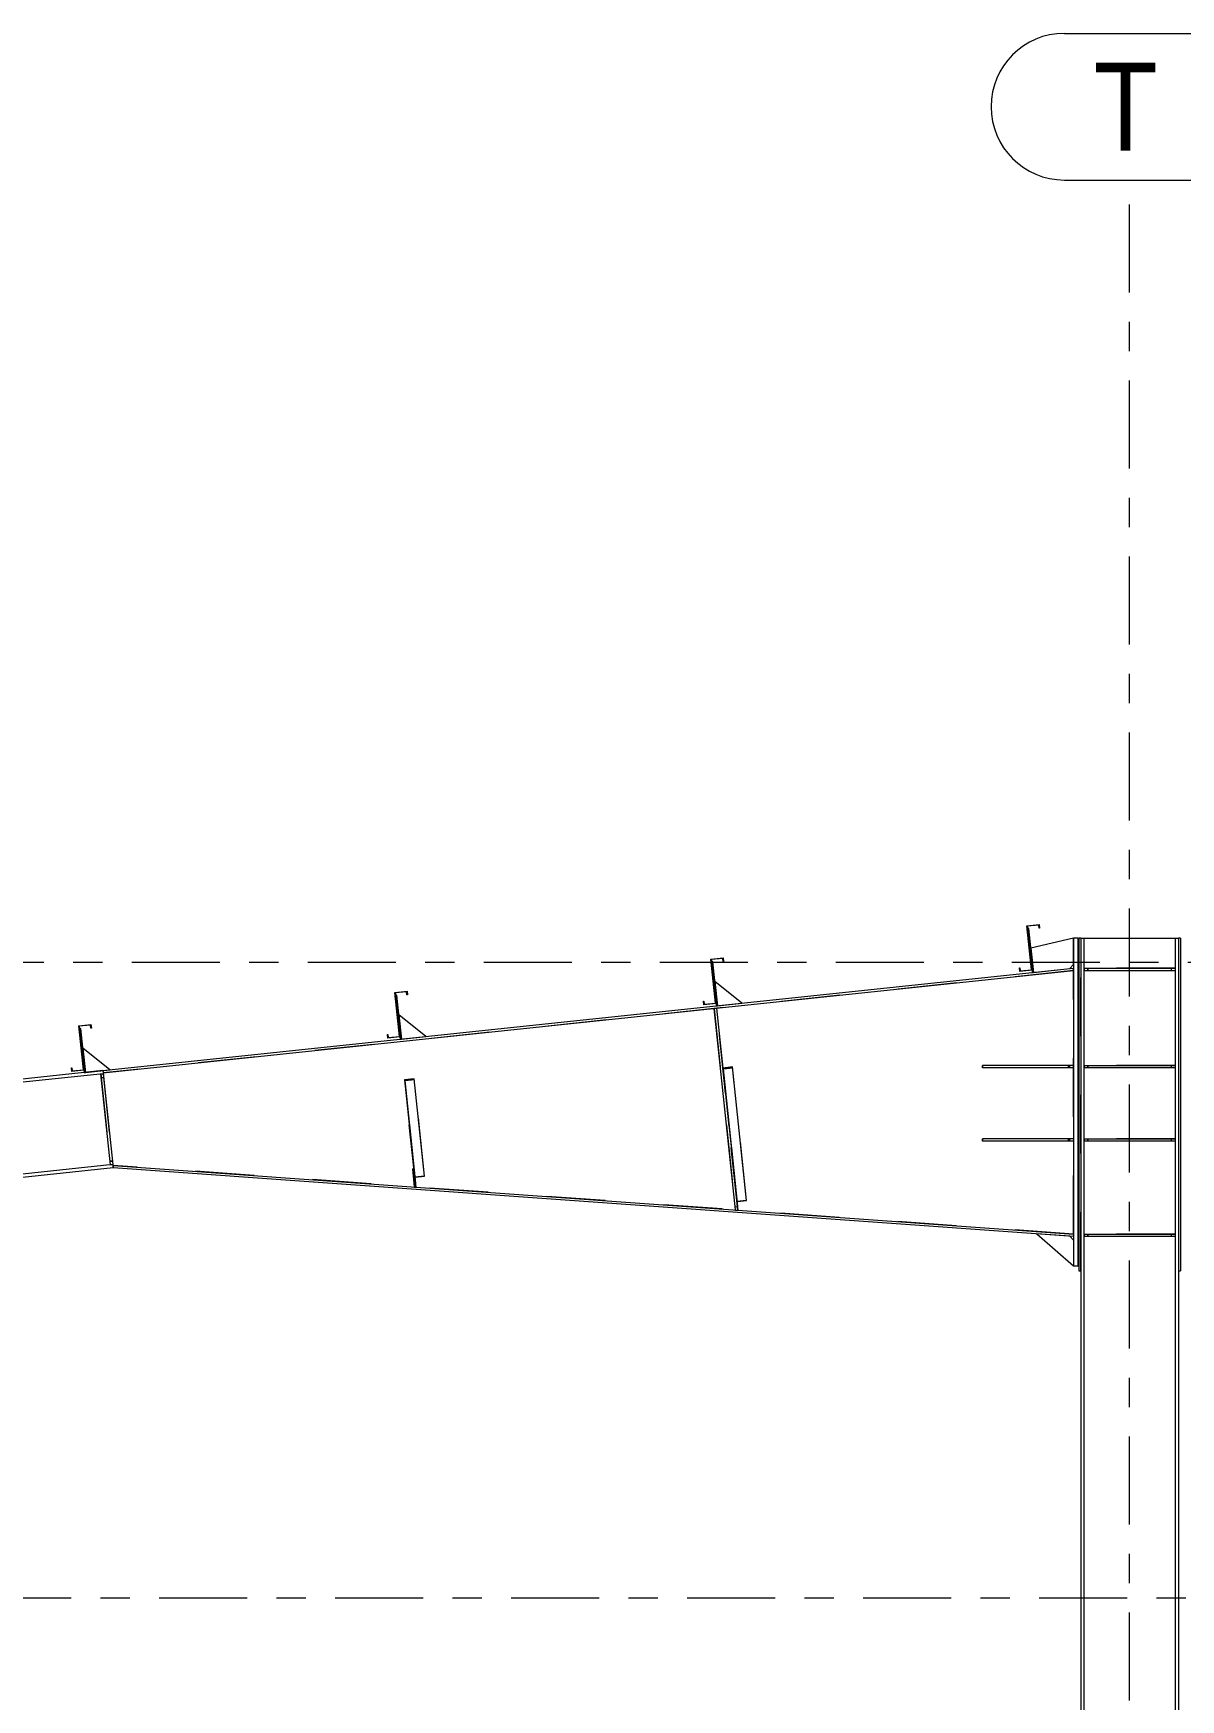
# Model space of a CAD drawing. Header units: millimetres. Extents: x -49 to 773, y -77 to 497.
# Drawn here: x 309.7 to 348.8, y 88.4 to 145.2 of the extents above; entities that cross this region are included whole.
import ezdxf

# ---------------------------------------------------------------- set-up
doc = ezdxf.new("R2010")
doc.units = ezdxf.units.MM
for name, pattern in [('XKITLINE00', [0]), ('XKITLINE02', [4, 2, -2]), ('XKITLINE03', [6, 3, -1, 1, -1])]:
    doc.linetypes.add(name, pattern=pattern)
doc.layers.add('Part', color=2, linetype='Continuous', lineweight=0)
doc.layers.add('S-grid', color=1, linetype='Continuous', lineweight=0)
doc.styles.add('ARIAL', font='ARIAL.TTF')

# ---------------------------------------------------------------- blocks, each defined once
blk = doc.blocks.new('*A93')
at = {"layer": 'Part'}
blk.add_hatch(color=3, dxfattribs=at).paths.add_polyline_path([(311.265, 111.373), (311.679, 111.416), (311.692, 111.292), (311.677, 111.29), (311.666, 111.4), (311.281, 111.359), (311.439, 109.866), (311.025, 109.822), (311.011, 109.946), (311.026, 109.948), (311.038, 109.839), (311.422, 109.879)], flags=17)
blk = doc.blocks.new('*A96')
at = {"layer": 'Part'}
blk.add_hatch(color=3, dxfattribs=at).paths.add_polyline_path([(322.039, 112.509), (322.453, 112.553), (322.466, 112.428), (322.451, 112.427), (322.44, 112.536), (322.055, 112.496), (322.213, 111.002), (321.798, 110.958), (321.785, 111.083), (321.8, 111.084), (321.811, 110.975), (322.196, 111.016)], flags=17)
blk = doc.blocks.new('*A97')
at = {"layer": 'Part'}
blk.add_hatch(color=3, dxfattribs=at).paths.add_polyline_path([(322.039, 112.509), (322.453, 112.553), (322.466, 112.428), (322.451, 112.427), (322.44, 112.536), (322.055, 112.496), (322.213, 111.002), (321.798, 110.958), (321.785, 111.083), (321.8, 111.084), (321.811, 110.975), (322.196, 111.016)], flags=17)
blk = doc.blocks.new('*A98')
at = {"layer": 'Part'}
blk.add_hatch(color=3, dxfattribs=at).paths.add_polyline_path([(332.812, 113.645), (333.226, 113.689), (333.24, 113.565), (333.225, 113.563), (333.213, 113.672), (332.829, 113.632), (332.986, 112.139), (332.572, 112.095), (332.559, 112.219), (332.574, 112.221), (332.585, 112.111), (332.97, 112.152)], flags=17)
blk = doc.blocks.new('*A99')
at = {"layer": 'Part'}
blk.add_hatch(color=3, dxfattribs=at).paths.add_polyline_path([(332.812, 113.645), (333.226, 113.689), (333.24, 113.565), (333.225, 113.563), (333.213, 113.672), (332.829, 113.632), (332.986, 112.139), (332.572, 112.095), (332.559, 112.219), (332.574, 112.221), (332.585, 112.111), (332.97, 112.152)], flags=17)
blk = doc.blocks.new('*A100')
at = {"layer": 'Part'}
blk.add_hatch(color=3, dxfattribs=at).paths.add_polyline_path([(343.586, 114.782), (344, 114.825), (344.013, 114.701), (343.998, 114.699), (343.987, 114.809), (343.602, 114.768), (343.76, 113.275), (343.345, 113.231), (343.332, 113.355), (343.347, 113.357), (343.359, 113.248), (343.743, 113.288)], flags=17)
blk = doc.blocks.new('*A101')
at = {"layer": 'Part'}
blk.add_hatch(color=3, dxfattribs=at).paths.add_polyline_path([(343.586, 114.782), (344, 114.825), (344.013, 114.701), (343.998, 114.699), (343.987, 114.809), (343.602, 114.768), (343.76, 113.275), (343.345, 113.231), (343.332, 113.355), (343.347, 113.357), (343.359, 113.248), (343.743, 113.288)], flags=17)
blk = doc.blocks.new('*A102')
at = {"layer": 'Part'}
blk.add_hatch(color=3, dxfattribs=at).paths.add_polyline_path([(333.218, 109.937), (333.55, 109.972), (333.553, 109.94), (333.238, 109.907), (333.303, 109.294), (333.286, 109.292)], flags=17)
blk = doc.blocks.new('*A103')
at = {"layer": 'Part'}
blk.add_hatch(color=3, dxfattribs=at).paths.add_polyline_path([(322.367, 109.533), (322.699, 109.568), (322.702, 109.542), (322.387, 109.509), (322.439, 109.014), (322.422, 109.012)], flags=17)
blk = doc.blocks.new('*A110')
at = {"layer": 'Part'}
blk.add_hatch(color=3, dxfattribs=at).paths.add_polyline_path([(311.265, 111.373), (311.679, 111.416), (311.692, 111.292), (311.677, 111.29), (311.666, 111.4), (311.281, 111.359), (311.439, 109.866), (311.025, 109.822), (311.011, 109.946), (311.026, 109.948), (311.038, 109.839), (311.422, 109.879)], flags=17)
blk = doc.blocks.new('*A445')
at = {"layer": 'S-grid', "color": 1, "linetype": 'XKITLINE03', "lineweight": 0}
blk.add_line((259.068, 113.542), (435.099, 113.542), dxfattribs=at)
blk = doc.blocks.new('*A446')
at = {"layer": 'S-grid', "color": 1, "linetype": 'XKITLINE03', "lineweight": 0}
blk.add_line((-10, 91.875), (571.051, 91.875), dxfattribs=at)
blk = doc.blocks.new('*A450')
at = {"layer": 'Part', "color": 2, "linetype": 'XKITLINE00', "lineweight": 0}
for p, q in [((312.084, 109.85), (239.45, 102.189)), ((312.095, 109.742), (239.462, 102.081)), ((312.093, 109.767), (312.095, 109.742)), ((312.422, 106.643), (247.476, 99.793)), ((312.434, 106.535), (247.487, 99.685)), ((312.422, 106.643), (312.434, 106.535)), ((247.145, 99.758), (239.788, 98.982)), ((247.156, 99.65), (239.8, 98.874))]:
    blk.add_line(p, q, dxfattribs=at)
at = {"layer": 'Part', "color": 7, "linetype": 'XKITLINE02', "lineweight": 0}
for p, q in [((312.084, 109.85), (312.093, 109.767)), ((312.095, 109.742), (312.422, 106.643)), ((239.45, 102.189), (239.8, 98.874)), ((247.476, 99.793), (247.145, 99.758)), ((247.487, 99.685), (247.156, 99.65))]:
    blk.add_line(p, q, dxfattribs=at)
blk = doc.blocks.new('*A733')
at = {"layer": 'S-grid', "color": 1, "linetype": 'XKITLINE03', "lineweight": 0}
blk.add_line((347.083, -1.629), (347.083, 140.208), dxfattribs=at)
at = {"layer": 'S-grid', "color": 3, "style": 'ARIAL', "width": 0.85}
blk.add_text('T', height=3, dxfattribs=at).set_placement((345.862, 141.208))
blk = doc.blocks.new('*A778')
at = {"layer": 'Part', "color": 2, "linetype": 'XKITLINE00', "lineweight": 0}
for p, q in [((345.417, 114.359), (348.75, 114.359)), ((345.525, 114.359), (345.525, 65.375)), ((348.642, 114.359), (348.642, 65.375)), ((345.417, 103.026), (345.417, 16.833)), ((348.75, 103.026), (348.75, 16.833))]:
    blk.add_line(p, q, dxfattribs=at)
at = {"layer": 'Part', "color": 7, "linetype": 'XKITLINE02', "lineweight": 0}
for p, q in [((345.417, 103.026), (345.417, 114.359)), ((348.75, 114.359), (348.75, 103.026))]:
    blk.add_line(p, q, dxfattribs=at)
blk = doc.blocks.new('*A779')
at = {"layer": 'Part', "color": 7, "linetype": 'XKITLINE02', "lineweight": 0}
for p, q in [((345.167, 113.256), (312.093, 109.767)), ((345.167, 104.275), (345.167, 113.256)), ((312.093, 109.767), (312.425, 106.619)), ((345.167, 104.275), (312.439, 106.618))]:
    blk.add_line(p, q, dxfattribs=at)
at = {"layer": 'Part', "color": 2, "linetype": 'XKITLINE00', "lineweight": 0}
blk.add_line((312.439, 106.618), (312.425, 106.619), dxfattribs=at)
blk = doc.blocks.new('*A780')
at = {"layer": 'Part', "color": 2, "linetype": 'XKITLINE00', "lineweight": 0}
for p, q in [((312.434, 106.535), (312.439, 106.618)), ((345.161, 104.192), (312.434, 106.535)), ((312.439, 106.618), (345.167, 104.275)), ((345.167, 104.275), (345.161, 104.192))]:
    blk.add_line(p, q, dxfattribs=at)
blk = doc.blocks.new('*A781')
at = {"layer": 'Part', "color": 2, "linetype": 'XKITLINE00', "lineweight": 0}
for p, q in [((312.084, 109.85), (345.158, 113.339)), ((312.093, 109.767), (345.167, 113.256)), ((345.167, 113.256), (345.158, 113.339)), ((312.084, 109.85), (312.093, 109.767))]:
    blk.add_line(p, q, dxfattribs=at)
blk = doc.blocks.new('*A782')
at = {"layer": 'Part', "color": 2, "linetype": 'XKITLINE00', "lineweight": 0}
for p, q in [((345.167, 114.359), (343.722, 114.025)), ((345.042, 113.326), (345.167, 113.465))]:
    blk.add_line(p, q, dxfattribs=at)
at = {"layer": 'Part', "color": 7, "linetype": 'XKITLINE02', "lineweight": 0}
for p, q in [((345.167, 113.465), (345.167, 114.359)), ((343.722, 114.025), (343.81, 113.196)), ((343.81, 113.196), (345.042, 113.326))]:
    blk.add_line(p, q, dxfattribs=at)
blk = doc.blocks.new('*A783')
at = {"layer": 'Part', "color": 2, "linetype": 'XKITLINE00', "lineweight": 0}
for p, q in [((345.533, 104.275), (348.633, 104.275)), ((345.533, 104.275), (345.533, 104.192)), ((348.633, 104.192), (345.533, 104.192)), ((348.633, 104.275), (348.633, 104.192))]:
    blk.add_line(p, q, dxfattribs=at)
at = {"layer": 'Part', "color": 7, "linetype": 'XKITLINE02', "lineweight": 0}
for p, q in [((345.658, 104.192), (345.658, 104.275)), ((348.508, 104.192), (348.508, 104.275))]:
    blk.add_line(p, q, dxfattribs=at)
blk = doc.blocks.new('*A784')
at = {"layer": 'Part', "color": 7, "linetype": 'XKITLINE02', "lineweight": 0}
for p, q in [((348.633, 104.275), (345.533, 104.275)), ((345.533, 104.192), (345.533, 104.275)), ((348.633, 104.192), (345.533, 104.192)), ((345.658, 104.275), (345.658, 104.192)), ((348.508, 104.192), (348.508, 104.275)), ((348.633, 104.275), (348.633, 104.192))]:
    blk.add_line(p, q, dxfattribs=at)
blk = doc.blocks.new('*A785')
at = {"layer": 'Part', "color": 2, "linetype": 'XKITLINE00', "lineweight": 0}
for p, q in [((345.533, 110.026), (348.633, 110.026)), ((345.533, 110.026), (345.533, 109.942)), ((348.633, 109.942), (345.533, 109.942)), ((348.633, 110.026), (348.633, 109.942))]:
    blk.add_line(p, q, dxfattribs=at)
at = {"layer": 'Part', "color": 7, "linetype": 'XKITLINE02', "lineweight": 0}
for p, q in [((345.658, 109.942), (345.658, 110.026)), ((348.508, 109.942), (348.508, 110.026))]:
    blk.add_line(p, q, dxfattribs=at)
blk = doc.blocks.new('*A786')
at = {"layer": 'Part', "color": 7, "linetype": 'XKITLINE02', "lineweight": 0}
for p, q in [((348.633, 110.026), (345.533, 110.026)), ((345.533, 109.942), (345.533, 110.026)), ((348.633, 109.942), (345.533, 109.942)), ((345.658, 110.026), (345.658, 109.942)), ((348.508, 109.942), (348.508, 110.026)), ((348.633, 110.026), (348.633, 109.942))]:
    blk.add_line(p, q, dxfattribs=at)
blk = doc.blocks.new('*A787')
at = {"layer": 'Part', "color": 2, "linetype": 'XKITLINE00', "lineweight": 0}
for p, q in [((345.533, 107.526), (348.633, 107.526)), ((345.533, 107.526), (345.533, 107.442)), ((348.633, 107.442), (345.533, 107.442)), ((348.633, 107.526), (348.633, 107.442))]:
    blk.add_line(p, q, dxfattribs=at)
at = {"layer": 'Part', "color": 7, "linetype": 'XKITLINE02', "lineweight": 0}
for p, q in [((345.658, 107.442), (345.658, 107.526)), ((348.508, 107.442), (348.508, 107.526))]:
    blk.add_line(p, q, dxfattribs=at)
blk = doc.blocks.new('*A788')
at = {"layer": 'Part', "color": 7, "linetype": 'XKITLINE02', "lineweight": 0}
for p, q in [((348.633, 107.526), (345.533, 107.526)), ((345.533, 107.442), (345.533, 107.526)), ((348.633, 107.442), (345.533, 107.442)), ((345.658, 107.526), (345.658, 107.442)), ((348.508, 107.442), (348.508, 107.526)), ((348.633, 107.526), (348.633, 107.442))]:
    blk.add_line(p, q, dxfattribs=at)
blk = doc.blocks.new('*A794')
at = {"layer": 'Part', "color": 2, "linetype": 'XKITLINE00', "lineweight": 0}
for p, q in [((345.167, 110.026), (342.067, 110.026)), ((342.067, 110.026), (342.067, 109.942)), ((345.167, 109.942), (342.067, 109.942)), ((345, 109.942), (345, 110.026))]:
    blk.add_line(p, q, dxfattribs=at)
at = {"layer": 'Part', "color": 7, "linetype": 'XKITLINE02', "lineweight": 0}
for p, q in [((345.042, 109.942), (345.042, 110.026)), ((345.167, 110.026), (345.167, 109.942))]:
    blk.add_line(p, q, dxfattribs=at)
blk = doc.blocks.new('*A795')
at = {"layer": 'Part', "color": 2, "linetype": 'XKITLINE00', "lineweight": 0}
for p, q in [((345.167, 107.526), (342.067, 107.526)), ((342.067, 107.526), (342.067, 107.442)), ((345.167, 107.442), (342.067, 107.442)), ((345, 107.442), (345, 107.526))]:
    blk.add_line(p, q, dxfattribs=at)
at = {"layer": 'Part', "color": 7, "linetype": 'XKITLINE02', "lineweight": 0}
for p, q in [((345.042, 107.442), (345.042, 107.526)), ((345.167, 107.526), (345.167, 107.442))]:
    blk.add_line(p, q, dxfattribs=at)
blk = doc.blocks.new('*A796')
at = {"layer": 'Part', "color": 7, "linetype": 'XKITLINE02', "lineweight": 0}
for p, q in [((345.167, 110.026), (342.067, 110.026)), ((342.067, 109.942), (342.067, 110.026)), ((345.167, 109.942), (342.067, 109.942)), ((345, 109.942), (345, 110.026)), ((345.042, 109.942), (345.042, 110.026)), ((345.167, 110.026), (345.167, 109.942))]:
    blk.add_line(p, q, dxfattribs=at)
blk = doc.blocks.new('*A797')
at = {"layer": 'Part', "color": 7, "linetype": 'XKITLINE02', "lineweight": 0}
for p, q in [((345.167, 107.526), (342.067, 107.526)), ((342.067, 107.442), (342.067, 107.526)), ((345.167, 107.442), (342.067, 107.442)), ((345, 107.442), (345, 107.526)), ((345.042, 107.442), (345.042, 107.526)), ((345.167, 107.526), (345.167, 107.442))]:
    blk.add_line(p, q, dxfattribs=at)
blk = doc.blocks.new('*A798')
at = {"layer": 'Part', "color": 2, "linetype": 'XKITLINE00', "lineweight": 0}
for p, q in [((343.92, 104.281), (345.167, 103.192)), ((345.042, 104.2), (345.167, 104.067))]:
    blk.add_line(p, q, dxfattribs=at)
at = {"layer": 'Part', "color": 7, "linetype": 'XKITLINE02', "lineweight": 0}
for p, q in [((345.042, 104.2), (343.92, 104.281)), ((345.167, 104.067), (345.167, 103.192))]:
    blk.add_line(p, q, dxfattribs=at)
blk = doc.blocks.new('*A829')
at = {"layer": 'Part', "color": 2, "linetype": 'XKITLINE00', "lineweight": 0}
for p, q in [((311.265, 111.373), (311.679, 111.416)), ((311.422, 109.879), (311.265, 111.373)), ((311.666, 111.4), (311.281, 111.359)), ((311.281, 111.359), (311.439, 109.866)), ((311.677, 111.29), (311.666, 111.4)), ((311.679, 111.416), (311.692, 111.292)), ((311.692, 111.292), (311.677, 111.29)), ((311.011, 109.946), (311.026, 109.948)), ((311.025, 109.822), (311.011, 109.946)), ((311.439, 109.866), (311.025, 109.822)), ((311.026, 109.948), (311.038, 109.839)), ((311.038, 109.839), (311.422, 109.879))]:
    blk.add_line(p, q, dxfattribs=at)
blk = doc.blocks.new('*A830')
at = {"layer": 'Part', "color": 2, "linetype": 'XKITLINE00', "lineweight": 0}
for p, q in [((311.265, 111.373), (311.679, 111.416)), ((311.422, 109.879), (311.265, 111.373)), ((311.666, 111.4), (311.281, 111.359)), ((311.281, 111.359), (311.439, 109.866)), ((311.677, 111.29), (311.666, 111.4)), ((311.679, 111.416), (311.692, 111.292)), ((311.692, 111.292), (311.677, 111.29)), ((311.011, 109.946), (311.026, 109.948)), ((311.025, 109.822), (311.011, 109.946)), ((311.439, 109.866), (311.025, 109.822)), ((311.026, 109.948), (311.038, 109.839)), ((311.038, 109.839), (311.422, 109.879))]:
    blk.add_line(p, q, dxfattribs=at)
blk = doc.blocks.new('*A845')
at = {"layer": 'Part', "color": 7, "linetype": 'XKITLINE02', "lineweight": 0}
for p, q in [((312.012, 109.734), (312.095, 109.742)), ((312.012, 109.734), (312.339, 106.634)), ((312.095, 109.742), (312.422, 106.643)), ((312.025, 109.609), (312.108, 109.618)), ((312.409, 106.767), (312.326, 106.758)), ((312.422, 106.643), (312.339, 106.634))]:
    blk.add_line(p, q, dxfattribs=at)
blk = doc.blocks.new('*A846')
at = {"layer": 'Part', "color": 7, "linetype": 'XKITLINE02', "lineweight": 0}
for p, q in [((312.012, 109.734), (312.095, 109.742)), ((312.025, 109.609), (312.108, 109.618)), ((312.326, 106.758), (312.409, 106.767)), ((312.339, 106.634), (312.422, 106.643))]:
    blk.add_line(p, q, dxfattribs=at)
at = {"layer": 'Part', "color": 2, "linetype": 'XKITLINE00', "lineweight": 0}
for p, q in [((312.339, 106.634), (312.012, 109.734)), ((312.095, 109.742), (312.422, 106.643))]:
    blk.add_line(p, q, dxfattribs=at)
blk = doc.blocks.new('*A847')
at = {"layer": 'Part', "color": 2, "linetype": 'XKITLINE00', "lineweight": 0}
for p, q in [((311.332, 111.279), (311.29, 111.275)), ((311.489, 109.787), (311.332, 111.279)), ((311.439, 109.866), (311.448, 109.783))]:
    blk.add_line(p, q, dxfattribs=at)
at = {"layer": 'Part', "color": 7, "linetype": 'XKITLINE02', "lineweight": 0}
for p, q in [((311.29, 111.275), (311.439, 109.866)), ((311.448, 109.783), (311.489, 109.787))]:
    blk.add_line(p, q, dxfattribs=at)
blk = doc.blocks.new('*A848')
at = {"layer": 'Part', "color": 2, "linetype": 'XKITLINE00', "lineweight": 0}
blk.add_line((312.318, 109.875), (311.402, 110.616), dxfattribs=at)
at = {"layer": 'Part', "color": 7, "linetype": 'XKITLINE02', "lineweight": 0}
for p, q in [((311.402, 110.616), (311.489, 109.787)), ((311.489, 109.787), (312.318, 109.875))]:
    blk.add_line(p, q, dxfattribs=at)
blk = doc.blocks.new('*A849')
at = {"layer": 'Part', "color": 2, "linetype": 'XKITLINE00', "lineweight": 0}
for p, q in [((322.039, 112.509), (322.453, 112.553)), ((322.196, 111.016), (322.039, 112.509)), ((322.44, 112.536), (322.055, 112.496)), ((322.055, 112.496), (322.213, 111.002)), ((322.451, 112.427), (322.44, 112.536)), ((322.453, 112.553), (322.466, 112.428)), ((322.466, 112.428), (322.451, 112.427)), ((321.785, 111.083), (321.8, 111.084)), ((321.798, 110.958), (321.785, 111.083)), ((322.213, 111.002), (321.798, 110.958)), ((321.8, 111.084), (321.811, 110.975)), ((321.811, 110.975), (322.196, 111.016))]:
    blk.add_line(p, q, dxfattribs=at)
blk = doc.blocks.new('*A850')
at = {"layer": 'Part', "color": 2, "linetype": 'XKITLINE00', "lineweight": 0}
for p, q in [((322.039, 112.509), (322.453, 112.553)), ((322.196, 111.016), (322.039, 112.509)), ((322.44, 112.536), (322.055, 112.496)), ((322.055, 112.496), (322.213, 111.002)), ((322.451, 112.427), (322.44, 112.536)), ((322.453, 112.553), (322.466, 112.428)), ((322.466, 112.428), (322.451, 112.427)), ((321.785, 111.083), (321.8, 111.084)), ((321.798, 110.958), (321.785, 111.083)), ((322.213, 111.002), (321.798, 110.958)), ((321.8, 111.084), (321.811, 110.975)), ((321.811, 110.975), (322.196, 111.016))]:
    blk.add_line(p, q, dxfattribs=at)
blk = doc.blocks.new('*A851')
at = {"layer": 'Part', "color": 2, "linetype": 'XKITLINE00', "lineweight": 0}
for p, q in [((332.812, 113.645), (333.226, 113.689)), ((332.97, 112.152), (332.812, 113.645)), ((333.213, 113.672), (332.829, 113.632)), ((332.829, 113.632), (332.986, 112.139)), ((333.225, 113.563), (333.213, 113.672)), ((333.226, 113.689), (333.24, 113.565)), ((333.24, 113.565), (333.225, 113.563)), ((332.559, 112.219), (332.574, 112.221)), ((332.572, 112.095), (332.559, 112.219)), ((332.986, 112.139), (332.572, 112.095)), ((332.574, 112.221), (332.585, 112.111)), ((332.585, 112.111), (332.97, 112.152))]:
    blk.add_line(p, q, dxfattribs=at)
blk = doc.blocks.new('*A852')
at = {"layer": 'Part', "color": 2, "linetype": 'XKITLINE00', "lineweight": 0}
for p, q in [((332.812, 113.645), (333.226, 113.689)), ((332.97, 112.152), (332.812, 113.645)), ((333.213, 113.672), (332.829, 113.632)), ((332.829, 113.632), (332.986, 112.139)), ((333.225, 113.563), (333.213, 113.672)), ((333.226, 113.689), (333.24, 113.565)), ((333.24, 113.565), (333.225, 113.563)), ((332.559, 112.219), (332.574, 112.221)), ((332.572, 112.095), (332.559, 112.219)), ((332.986, 112.139), (332.572, 112.095)), ((332.574, 112.221), (332.585, 112.111)), ((332.585, 112.111), (332.97, 112.152))]:
    blk.add_line(p, q, dxfattribs=at)
blk = doc.blocks.new('*A853')
at = {"layer": 'Part', "color": 2, "linetype": 'XKITLINE00', "lineweight": 0}
for p, q in [((343.586, 114.782), (344, 114.825)), ((343.743, 113.288), (343.586, 114.782)), ((343.987, 114.809), (343.602, 114.768)), ((343.602, 114.768), (343.76, 113.275)), ((343.998, 114.699), (343.987, 114.809)), ((344, 114.825), (344.013, 114.701)), ((344.013, 114.701), (343.998, 114.699)), ((343.332, 113.355), (343.347, 113.357)), ((343.345, 113.231), (343.332, 113.355)), ((343.76, 113.275), (343.345, 113.231)), ((343.347, 113.357), (343.359, 113.248)), ((343.359, 113.248), (343.743, 113.288))]:
    blk.add_line(p, q, dxfattribs=at)
blk = doc.blocks.new('*A854')
at = {"layer": 'Part', "color": 2, "linetype": 'XKITLINE00', "lineweight": 0}
for p, q in [((343.586, 114.782), (344, 114.825)), ((343.743, 113.288), (343.586, 114.782)), ((343.987, 114.809), (343.602, 114.768)), ((343.602, 114.768), (343.76, 113.275)), ((343.998, 114.699), (343.987, 114.809)), ((344, 114.825), (344.013, 114.701)), ((344.013, 114.701), (343.998, 114.699)), ((343.332, 113.355), (343.347, 113.357)), ((343.345, 113.231), (343.332, 113.355)), ((343.76, 113.275), (343.345, 113.231)), ((343.347, 113.357), (343.359, 113.248)), ((343.359, 113.248), (343.743, 113.288))]:
    blk.add_line(p, q, dxfattribs=at)
blk = doc.blocks.new('*A855')
at = {"layer": 'Part', "color": 2, "linetype": 'XKITLINE00', "lineweight": 0}
for p, q in [((333.55, 109.972), (333.218, 109.937)), ((333.218, 109.937), (333.682, 105.543)), ((333.238, 109.907), (333.553, 109.94)), ((333.731, 105.231), (333.238, 109.907)), ((334.029, 105.426), (333.55, 109.972)), ((333.303, 109.294), (333.286, 109.292)), ((333.714, 105.392), (334.029, 105.426)), ((333.715, 105.229), (333.731, 105.231))]:
    blk.add_line(p, q, dxfattribs=at)
at = {"layer": 'Part', "color": 7, "linetype": 'XKITLINE02', "lineweight": 0}
for p, q in [((333.682, 105.543), (333.715, 105.229)), ((333.697, 105.399), (334.028, 105.434))]:
    blk.add_line(p, q, dxfattribs=at)
blk = doc.blocks.new('*A856')
at = {"layer": 'Part', "color": 7, "linetype": 'XKITLINE02', "lineweight": 0}
for p, q in [((333.715, 105.229), (333.218, 109.937)), ((333.731, 105.231), (333.238, 109.907)), ((334.029, 105.426), (333.55, 109.972)), ((333.697, 105.399), (334.028, 105.434)), ((333.714, 105.392), (334.029, 105.426)), ((333.715, 105.229), (333.731, 105.231))]:
    blk.add_line(p, q, dxfattribs=at)
blk = doc.blocks.new('*A857')
at = {"layer": 'Part', "color": 7, "linetype": 'XKITLINE02', "lineweight": 0}
for p, q in [((332.921, 111.964), (333.004, 111.973)), ((333.218, 109.937), (333.682, 105.543)), ((333.633, 105.21), (333.716, 105.218)), ((333.645, 105.1), (333.646, 105.085)), ((333.729, 105.094), (333.646, 105.085))]:
    blk.add_line(p, q, dxfattribs=at)
at = {"layer": 'Part', "color": 2, "linetype": 'XKITLINE00', "lineweight": 0}
for p, q in [((333.645, 105.1), (332.921, 111.964)), ((333.004, 111.973), (333.218, 109.937)), ((333.682, 105.543), (333.729, 105.094))]:
    blk.add_line(p, q, dxfattribs=at)
blk = doc.blocks.new('*A858')
at = {"layer": 'Part', "color": 7, "linetype": 'XKITLINE02', "lineweight": 0}
for p, q in [((333.004, 111.973), (332.921, 111.964)), ((332.921, 111.964), (333.646, 105.085)), ((333.729, 105.094), (333.004, 111.973)), ((333.633, 105.21), (333.716, 105.218)), ((333.646, 105.085), (333.729, 105.094))]:
    blk.add_line(p, q, dxfattribs=at)
blk = doc.blocks.new('*A859')
at = {"layer": 'Part', "color": 2, "linetype": 'XKITLINE00', "lineweight": 0}
for p, q in [((332.879, 113.552), (332.837, 113.547)), ((333.036, 112.06), (332.879, 113.552)), ((332.986, 112.139), (332.995, 112.056))]:
    blk.add_line(p, q, dxfattribs=at)
at = {"layer": 'Part', "color": 7, "linetype": 'XKITLINE02', "lineweight": 0}
for p, q in [((332.837, 113.547), (332.986, 112.139)), ((332.995, 112.056), (333.036, 112.06))]:
    blk.add_line(p, q, dxfattribs=at)
blk = doc.blocks.new('*A860')
at = {"layer": 'Part', "color": 2, "linetype": 'XKITLINE00', "lineweight": 0}
blk.add_line((333.865, 112.147), (332.949, 112.889), dxfattribs=at)
at = {"layer": 'Part', "color": 7, "linetype": 'XKITLINE02', "lineweight": 0}
for p, q in [((332.949, 112.889), (333.036, 112.06)), ((333.036, 112.06), (333.865, 112.147))]:
    blk.add_line(p, q, dxfattribs=at)
blk = doc.blocks.new('*A861')
at = {"layer": 'Part', "color": 2, "linetype": 'XKITLINE00', "lineweight": 0}
for p, q in [((322.699, 109.568), (322.367, 109.533)), ((322.367, 109.533), (322.71, 106.288)), ((322.387, 109.509), (322.702, 109.542)), ((322.755, 106.014), (322.387, 109.509)), ((323.049, 106.248), (322.699, 109.568)), ((322.439, 109.014), (322.422, 109.012)), ((322.734, 106.214), (323.049, 106.248)), ((322.739, 106.012), (322.755, 106.014))]:
    blk.add_line(p, q, dxfattribs=at)
at = {"layer": 'Part', "color": 7, "linetype": 'XKITLINE02', "lineweight": 0}
for p, q in [((322.71, 106.288), (322.739, 106.012)), ((322.717, 106.223), (323.048, 106.258))]:
    blk.add_line(p, q, dxfattribs=at)
blk = doc.blocks.new('*A862')
at = {"layer": 'Part', "color": 7, "linetype": 'XKITLINE02', "lineweight": 0}
for p, q in [((322.739, 106.012), (322.367, 109.533)), ((322.755, 106.014), (322.387, 109.509)), ((323.049, 106.248), (322.699, 109.568)), ((322.717, 106.223), (323.048, 106.258)), ((322.734, 106.214), (323.049, 106.248)), ((322.739, 106.012), (322.755, 106.014))]:
    blk.add_line(p, q, dxfattribs=at)
blk = doc.blocks.new('*A863')
at = {"layer": 'Part', "color": 2, "linetype": 'XKITLINE00', "lineweight": 0}
for p, q in [((322.646, 106.497), (322.687, 106.501)), ((322.711, 105.883), (322.646, 106.497)), ((322.71, 106.288), (322.753, 105.88))]:
    blk.add_line(p, q, dxfattribs=at)
at = {"layer": 'Part', "color": 7, "linetype": 'XKITLINE02', "lineweight": 0}
for p, q in [((322.687, 106.501), (322.71, 106.288)), ((322.698, 106), (322.74, 106.004)), ((322.711, 105.883), (322.711, 105.875)), ((322.753, 105.88), (322.711, 105.875))]:
    blk.add_line(p, q, dxfattribs=at)
blk = doc.blocks.new('*A864')
at = {"layer": 'Part', "color": 7, "linetype": 'XKITLINE02', "lineweight": 0}
for p, q in [((322.687, 106.501), (322.646, 106.497)), ((322.646, 106.497), (322.711, 105.875)), ((322.753, 105.88), (322.687, 106.501)), ((322.698, 106), (322.74, 106.004)), ((322.711, 105.875), (322.753, 105.88))]:
    blk.add_line(p, q, dxfattribs=at)
blk = doc.blocks.new('*A865')
at = {"layer": 'Part', "color": 2, "linetype": 'XKITLINE00', "lineweight": 0}
for p, q in [((322.105, 112.415), (322.064, 112.411)), ((322.263, 110.924), (322.105, 112.415)), ((322.213, 111.002), (322.221, 110.919))]:
    blk.add_line(p, q, dxfattribs=at)
at = {"layer": 'Part', "color": 7, "linetype": 'XKITLINE02', "lineweight": 0}
for p, q in [((322.064, 112.411), (322.213, 111.002)), ((322.221, 110.919), (322.263, 110.924))]:
    blk.add_line(p, q, dxfattribs=at)
blk = doc.blocks.new('*A866')
at = {"layer": 'Part', "color": 2, "linetype": 'XKITLINE00', "lineweight": 0}
blk.add_line((323.091, 111.011), (322.175, 111.752), dxfattribs=at)
at = {"layer": 'Part', "color": 7, "linetype": 'XKITLINE02', "lineweight": 0}
for p, q in [((322.175, 111.752), (322.263, 110.924)), ((322.263, 110.924), (323.091, 111.011))]:
    blk.add_line(p, q, dxfattribs=at)
blk = doc.blocks.new('*A867')
at = {"layer": 'Part', "color": 2, "linetype": 'XKITLINE00', "lineweight": 0}
for p, q in [((343.652, 114.688), (343.611, 114.684)), ((343.81, 113.196), (343.652, 114.688)), ((343.76, 113.275), (343.768, 113.192))]:
    blk.add_line(p, q, dxfattribs=at)
at = {"layer": 'Part', "color": 7, "linetype": 'XKITLINE02', "lineweight": 0}
for p, q in [((343.611, 114.684), (343.76, 113.275)), ((343.768, 113.192), (343.81, 113.196))]:
    blk.add_line(p, q, dxfattribs=at)
blk = doc.blocks.new('*A900')
at = {"layer": 'Part', "color": 2, "linetype": 'XKITLINE00', "lineweight": 0}
for p, q in [((348.817, 114.359), (348.75, 114.359)), ((348.75, 114.359), (348.75, 103.026)), ((348.817, 114.359), (348.817, 103.026)), ((348.75, 103.026), (348.817, 103.026))]:
    blk.add_line(p, q, dxfattribs=at)
blk = doc.blocks.new('*A901')
at = {"layer": 'Part', "color": 2, "linetype": 'XKITLINE00', "lineweight": 0}
for p, q in [((345.417, 114.359), (345.35, 114.359)), ((345.35, 114.359), (345.35, 103.026)), ((345.417, 114.359), (345.417, 103.026)), ((345.35, 103.026), (345.417, 103.026))]:
    blk.add_line(p, q, dxfattribs=at)
blk = doc.blocks.new('*A903')
at = {"layer": 'Part', "color": 2, "linetype": 'XKITLINE00', "lineweight": 0}
for p, q in [((345.333, 114.359), (345.167, 114.359)), ((345.167, 114.359), (345.167, 103.192)), ((345.333, 103.192), (345.333, 114.359)), ((345.167, 103.192), (345.333, 103.192))]:
    blk.add_line(p, q, dxfattribs=at)
blk = doc.blocks.new('*A906')
at = {"layer": 'Part', "color": 2, "linetype": 'XKITLINE00', "lineweight": 0}
for p, q in [((345.533, 113.339), (348.633, 113.339)), ((345.533, 113.339), (345.533, 113.255)), ((348.633, 113.255), (345.533, 113.255)), ((348.633, 113.339), (348.633, 113.255))]:
    blk.add_line(p, q, dxfattribs=at)
at = {"layer": 'Part', "color": 7, "linetype": 'XKITLINE02', "lineweight": 0}
for p, q in [((345.658, 113.255), (345.658, 113.339)), ((348.508, 113.255), (348.508, 113.339))]:
    blk.add_line(p, q, dxfattribs=at)
blk = doc.blocks.new('*A907')
at = {"layer": 'Part', "color": 7, "linetype": 'XKITLINE02', "lineweight": 0}
for p, q in [((348.633, 113.339), (345.533, 113.339)), ((345.533, 113.255), (345.533, 113.339)), ((348.633, 113.255), (345.533, 113.255)), ((345.658, 113.339), (345.658, 113.255)), ((348.508, 113.255), (348.508, 113.339)), ((348.633, 113.339), (348.633, 113.255))]:
    blk.add_line(p, q, dxfattribs=at)
blk = doc.blocks.new('*A909')
at = {"layer": 'S-grid', "color": 1, "linetype": 'XKITLINE00', "lineweight": 0}
for p, q in [((344.862, 145.208), (349.305, 145.208)), ((344.862, 140.208), (349.305, 140.208))]:
    blk.add_line(p, q, dxfattribs=at)
for centre, start, end in [((344.862, 142.708), 90, 270), ((349.305, 142.708), 270, 90)]:
    blk.add_arc(centre, 2.5, start, end, dxfattribs=at)

msp = doc.modelspace()

# ---------------------------------------------------------------- block references
at = {"lineweight": 0}
for name in ['*A909', '*A733', '*A445', '*A100', '*A101', '*A853', '*A854', '*A867', '*A782', '*A903', '*A901', '*A778', '*A900', '*A98', '*A99', '*A851', '*A852', '*A781', '*A779', '*A859', '*A906', '*A907', '*A96', '*A97', '*A849', '*A850', '*A860', '*A865', '*A857', '*A858', '*A93', '*A110', '*A829', '*A830', '*A866', '*A847', '*A848', '*A450', '*A845', '*A846', '*A102', '*A855', '*A856', '*A794', '*A796', '*A785', '*A786', '*A103', '*A861', '*A862', '*A795', '*A797', '*A787', '*A788', '*A780', '*A863', '*A864', '*A798', '*A783', '*A784', '*A446']:
    msp.add_blockref(name, (0, 0), dxfattribs=at)

doc.saveas('drawing.dxf')
